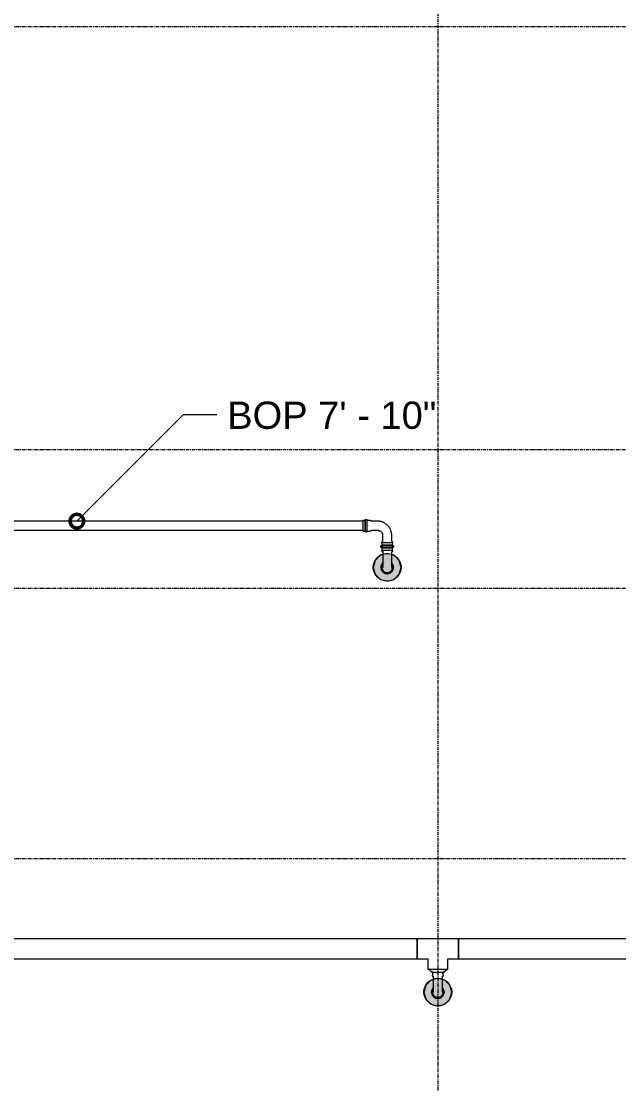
# Model space of a CAD drawing. Header units: inches. Extents: x -3679 to 241, y -496 to 1784.
# Drawn here: x -2192.1 to -2105.9, y 306.5 to 459.8 of the extents above; entities that cross this region are included whole.
import ezdxf

# ---------------------------------------------------------------- set-up
doc = ezdxf.new("R2010")
doc.units = ezdxf.units.IN
doc.header["$MEASUREMENT"] = 0
doc.linetypes.add('Grid Line', pattern=[0.875, 0.5, -0.125, 0.125, -0.125])
for name, color, linetype, lineweight in [('A-ANNO-NOTE', 250, 'Continuous', 9), ('G-ANNO-DIMS', 251, 'Continuous', 9), ('P-PIPE', 1, 'Continuous', 9), ('P-PIPE-CNTR', 1, 'Continuous', 9), ('S-GRID', 8, 'Continuous', 9)]:
    doc.layers.add(name, color=color, linetype=linetype, lineweight=lineweight)
doc.styles.add('Arial', font='arial.ttf', dxfattribs={"height": 3.934132})

# ---------------------------------------------------------------- blocks, each defined once
blk = doc.blocks.new('Victaulic-VicPress316-Elbow 90-45deg Style P568_P571 - Standard-V12-SECOND LEVEL')
at = {"layer": 'P-PIPE'}
for p, q in [((-2140.07, 384.52), (-2140.07, 384.19)), ((-2139.31, 384.52), (-2140.07, 384.52)), ((-2140.07, 384.19), (-2139.31, 384.19)), ((-2140.07, 383.86), (-2140.07, 383.44)), ((-2139.96, 383.29), (-2139.96, 382.4)), ((-2139.77, 383.23), (-2139.77, 383.23)), ((-2138.54, 384.52), (-2139.31, 384.52)), ((-2139.31, 384.19), (-2138.54, 384.19)), ((-2138.65, 382.4), (-2138.65, 383.29)), ((-2138.54, 384.19), (-2138.54, 384.52)), ((-2138.54, 383.44), (-2138.54, 383.87))]:
    blk.add_line(p, q, dxfattribs=at)
at = {"layer": 'P-PIPE', "flags": 128}
for points in [[(-2140.07, 383.9), (-2140.08, 383.9), (-2140.09, 383.9), (-2140.09, 383.9), (-2140.1, 383.9), (-2140.1, 383.9), (-2140.11, 383.9), (-2140.11, 383.9), (-2140.12, 383.9), (-2140.12, 383.9), (-2140.13, 383.91), (-2140.14, 383.91), (-2140.14, 383.91), (-2140.15, 383.91), (-2140.15, 383.92), (-2140.16, 383.92), (-2140.16, 383.92), (-2140.17, 383.93), (-2140.17, 383.93), (-2140.17, 383.94), (-2140.18, 383.94), (-2140.18, 383.94), (-2140.19, 383.95), (-2140.19, 383.95), (-2140.19, 383.96), (-2140.2, 383.96), (-2140.2, 383.97), (-2140.2, 383.97), (-2140.2, 383.98), (-2140.21, 383.98), (-2140.21, 383.99), (-2140.21, 383.99), (-2140.21, 384), (-2140.21, 384), (-2140.22, 384.01), (-2140.22, 384.02), (-2140.22, 384.02), (-2140.22, 384.03), (-2140.22, 384.03), (-2140.22, 384.04), (-2140.22, 384.05), (-2140.22, 384.05), (-2140.22, 384.06), (-2140.22, 384.06), (-2140.22, 384.07), (-2140.22, 384.07), (-2140.21, 384.08), (-2140.21, 384.09), (-2140.21, 384.09), (-2140.21, 384.1), (-2140.21, 384.1), (-2140.2, 384.11), (-2140.2, 384.11), (-2140.2, 384.12), (-2140.19, 384.12), (-2140.19, 384.13), (-2140.19, 384.13), (-2140.18, 384.14), (-2140.18, 384.14), (-2140.18, 384.14), (-2140.17, 384.15), (-2140.17, 384.15), (-2140.16, 384.16), (-2140.16, 384.16), (-2140.15, 384.16), (-2140.15, 384.17), (-2140.14, 384.17), (-2140.14, 384.17), (-2140.13, 384.17), (-2140.13, 384.18), (-2140.12, 384.18), (-2140.12, 384.18), (-2140.11, 384.18), (-2140.11, 384.18), (-2140.1, 384.18), (-2140.09, 384.19), (-2140.09, 384.19), (-2140.08, 384.19), (-2140.08, 384.19), (-2140.07, 384.19)], [(-2139.31, 384.19), (-2139.34, 384.19), (-2139.37, 384.19), (-2139.4, 384.19), (-2139.43, 384.19), (-2139.46, 384.19), (-2139.49, 384.19), (-2139.52, 384.19), (-2139.55, 384.19), (-2139.58, 384.19), (-2139.61, 384.19), (-2139.63, 384.19), (-2139.66, 384.19), (-2139.69, 384.19), (-2139.71, 384.19), (-2139.74, 384.19), (-2139.76, 384.19), (-2139.79, 384.19), (-2139.81, 384.19), (-2139.84, 384.19), (-2139.86, 384.19), (-2139.88, 384.19), (-2139.9, 384.19), (-2139.92, 384.19), (-2139.93, 384.19), (-2139.95, 384.19), (-2139.97, 384.19), (-2139.98, 384.19), (-2140, 384.19), (-2140.01, 384.19), (-2140.02, 384.19), (-2140.03, 384.19), (-2140.04, 384.19), (-2140.05, 384.19), (-2140.06, 384.19), (-2140.06, 384.19), (-2140.07, 384.19), (-2140.07, 384.19), (-2140.07, 384.19), (-2140.07, 384.19), (-2140.07, 384.19)], [(-2140.07, 384.19), (-2140.07, 384.19), (-2140.07, 384.19), (-2140.07, 384.19), (-2140.06, 384.19), (-2140.06, 384.19), (-2140.05, 384.19), (-2140.04, 384.19), (-2140.03, 384.19)], [(-2140.06, 383.9), (-2140.07, 383.9), (-2140.07, 383.9), (-2140.07, 383.9), (-2140.07, 383.9), (-2140.07, 383.9)], [(-2140.07, 383.9), (-2140.07, 383.9), (-2140.07, 383.9), (-2140.07, 383.9), (-2140.06, 383.9), (-2140.06, 383.9), (-2140.05, 383.9), (-2140.04, 383.9), (-2140.03, 383.9), (-2140.02, 383.9), (-2140.01, 383.9), (-2140, 383.9), (-2139.99, 383.9), (-2139.97, 383.9), (-2139.96, 383.9), (-2139.94, 383.9), (-2139.92, 383.9), (-2139.9, 383.9), (-2139.88, 383.9), (-2139.86, 383.9), (-2139.84, 383.9), (-2139.82, 383.9), (-2139.8, 383.9), (-2139.77, 383.9), (-2139.75, 383.9), (-2139.72, 383.9), (-2139.7, 383.9), (-2139.67, 383.9), (-2139.64, 383.9), (-2139.61, 383.9), (-2139.58, 383.9), (-2139.56, 383.9), (-2139.53, 383.9)], [(-2139.96, 383.23), (-2139.97, 383.23), (-2139.98, 383.24), (-2139.99, 383.25), (-2140, 383.25), (-2140, 383.26), (-2140.01, 383.27), (-2140.02, 383.28), (-2140.02, 383.29), (-2140.03, 383.3), (-2140.04, 383.31), (-2140.04, 383.32), (-2140.05, 383.33), (-2140.05, 383.34), (-2140.06, 383.35), (-2140.06, 383.36), (-2140.06, 383.37), (-2140.07, 383.38), (-2140.07, 383.39), (-2140.07, 383.4), (-2140.07, 383.41), (-2140.07, 383.42), (-2140.07, 383.43), (-2140.07, 383.44), (-2140.07, 383.44)], [(-2139.44, 383.9), (-2139.41, 383.9), (-2139.38, 383.9), (-2139.35, 383.9), (-2139.32, 383.9), (-2139.31, 383.9)], [(-2138.54, 384.19), (-2138.54, 384.19), (-2138.54, 384.19), (-2138.55, 384.19), (-2138.55, 384.19), (-2138.56, 384.19), (-2138.56, 384.19), (-2138.57, 384.19), (-2138.58, 384.19), (-2138.59, 384.19), (-2138.6, 384.19), (-2138.61, 384.19), (-2138.63, 384.19), (-2138.64, 384.19), (-2138.66, 384.19), (-2138.67, 384.19), (-2138.69, 384.19), (-2138.71, 384.19), (-2138.73, 384.19), (-2138.75, 384.19), (-2138.77, 384.19), (-2138.8, 384.19), (-2138.82, 384.19), (-2138.84, 384.19), (-2138.87, 384.19), (-2138.89, 384.19), (-2138.92, 384.19), (-2138.95, 384.19), (-2138.97, 384.19), (-2139, 384.19), (-2139.03, 384.19), (-2139.06, 384.19), (-2139.09, 384.19), (-2139.12, 384.19), (-2139.15, 384.19), (-2139.18, 384.19), (-2139.21, 384.19), (-2139.24, 384.19), (-2139.27, 384.19), (-2139.3, 384.19), (-2139.31, 384.19)], [(-2139.31, 383.9), (-2139.28, 383.9), (-2139.25, 383.9), (-2139.22, 383.9)], [(-2139.1, 383.9), (-2139.07, 383.9), (-2139.04, 383.9), (-2139.01, 383.9), (-2138.98, 383.9), (-2138.95, 383.9), (-2138.93, 383.9), (-2138.9, 383.9), (-2138.87, 383.9), (-2138.85, 383.9), (-2138.83, 383.9)], [(-2138.83, 383.9), (-2138.8, 383.9), (-2138.78, 383.9), (-2138.76, 383.9), (-2138.74, 383.9), (-2138.72, 383.9), (-2138.7, 383.9), (-2138.68, 383.9), (-2138.66, 383.9), (-2138.65, 383.9), (-2138.63, 383.9), (-2138.62, 383.9), (-2138.6, 383.9), (-2138.59, 383.9), (-2138.58, 383.9), (-2138.57, 383.9), (-2138.56, 383.9), (-2138.56, 383.9), (-2138.55, 383.9), (-2138.55, 383.9), (-2138.54, 383.9), (-2138.54, 383.9), (-2138.54, 383.9), (-2138.54, 383.9)], [(-2138.54, 383.44), (-2138.54, 383.43), (-2138.54, 383.42), (-2138.54, 383.41), (-2138.54, 383.4), (-2138.55, 383.39), (-2138.55, 383.38), (-2138.55, 383.37), (-2138.55, 383.36), (-2138.56, 383.35), (-2138.56, 383.34), (-2138.57, 383.33), (-2138.57, 383.32), (-2138.58, 383.31), (-2138.58, 383.3), (-2138.59, 383.29), (-2138.59, 383.28), (-2138.6, 383.27), (-2138.61, 383.26), (-2138.62, 383.26), (-2138.62, 383.25), (-2138.63, 383.24), (-2138.64, 383.23), (-2138.65, 383.23), (-2138.65, 383.23)], [(-2138.58, 384.19), (-2138.57, 384.19), (-2138.56, 384.19), (-2138.56, 384.19), (-2138.55, 384.19), (-2138.55, 384.19), (-2138.54, 384.19), (-2138.54, 384.19), (-2138.54, 384.19), (-2138.54, 384.19)], [(-2138.54, 383.9), (-2138.54, 383.9), (-2138.54, 383.9), (-2138.55, 383.9), (-2138.55, 383.9), (-2138.56, 383.9)], [(-2138.54, 384.19), (-2138.53, 384.19), (-2138.53, 384.19), (-2138.52, 384.19), (-2138.52, 384.18), (-2138.51, 384.18), (-2138.51, 384.18), (-2138.5, 384.18), (-2138.49, 384.18), (-2138.49, 384.18), (-2138.48, 384.17), (-2138.48, 384.17), (-2138.47, 384.17), (-2138.47, 384.17), (-2138.46, 384.16), (-2138.46, 384.16), (-2138.45, 384.16), (-2138.45, 384.15), (-2138.44, 384.15), (-2138.44, 384.15), (-2138.44, 384.14), (-2138.43, 384.14), (-2138.43, 384.13), (-2138.42, 384.13), (-2138.42, 384.12), (-2138.42, 384.12), (-2138.42, 384.11), (-2138.41, 384.11), (-2138.41, 384.1), (-2138.41, 384.1), (-2138.4, 384.09), (-2138.4, 384.09), (-2138.4, 384.08), (-2138.4, 384.08), (-2138.4, 384.07), (-2138.4, 384.07), (-2138.4, 384.06), (-2138.4, 384.05), (-2138.4, 384.05), (-2138.4, 384.04), (-2138.4, 384.04), (-2138.4, 384.03), (-2138.4, 384.03), (-2138.4, 384.02), (-2138.4, 384.01), (-2138.4, 384.01), (-2138.4, 384), (-2138.4, 384), (-2138.4, 383.99), (-2138.41, 383.99), (-2138.41, 383.98), (-2138.41, 383.98), (-2138.41, 383.97), (-2138.42, 383.97), (-2138.42, 383.96), (-2138.42, 383.96), (-2138.43, 383.95), (-2138.43, 383.95), (-2138.43, 383.94), (-2138.44, 383.94), (-2138.44, 383.93), (-2138.45, 383.93), (-2138.45, 383.93), (-2138.46, 383.92), (-2138.46, 383.92), (-2138.47, 383.92), (-2138.47, 383.91), (-2138.48, 383.91), (-2138.48, 383.91), (-2138.49, 383.91), (-2138.49, 383.9), (-2138.5, 383.9), (-2138.5, 383.9), (-2138.51, 383.9), (-2138.51, 383.9), (-2138.52, 383.9), (-2138.53, 383.9), (-2138.53, 383.9), (-2138.54, 383.9), (-2138.54, 383.9)], [(-2139.96, 381.64), (-2139.99, 381.61), (-2140.01, 381.59), (-2140.03, 381.56), (-2140.05, 381.53), (-2140.07, 381.5), (-2140.09, 381.47), (-2140.11, 381.43), (-2140.13, 381.4), (-2140.14, 381.37), (-2140.16, 381.34), (-2140.17, 381.3), (-2140.18, 381.27), (-2140.19, 381.23), (-2140.2, 381.2), (-2140.21, 381.16), (-2140.21, 381.12), (-2140.22, 381.09), (-2140.22, 381.05), (-2140.22, 381.01), (-2140.22, 380.98), (-2140.22, 380.94), (-2140.21, 380.91), (-2140.21, 380.87), (-2140.2, 380.83), (-2140.2, 380.8), (-2140.19, 380.76), (-2140.18, 380.73), (-2140.16, 380.69), (-2140.15, 380.66), (-2140.14, 380.63), (-2140.12, 380.59), (-2140.1, 380.56), (-2140.08, 380.53), (-2140.07, 380.5), (-2140.04, 380.47), (-2140.02, 380.44), (-2140, 380.41), (-2139.97, 380.38), (-2139.95, 380.36), (-2139.92, 380.33), (-2139.9, 380.31), (-2139.87, 380.29), (-2139.84, 380.26), (-2139.81, 380.24), (-2139.78, 380.22), (-2139.75, 380.21), (-2139.71, 380.19), (-2139.68, 380.17), (-2139.65, 380.16), (-2139.61, 380.15), (-2139.58, 380.13), (-2139.54, 380.12), (-2139.51, 380.12), (-2139.47, 380.11), (-2139.44, 380.1), (-2139.4, 380.1), (-2139.36, 380.09), (-2139.33, 380.09), (-2139.31, 380.09)], [(-2139.96, 382.4), (-2139.96, 382.34), (-2139.96, 382.29), (-2139.96, 382.23), (-2139.96, 382.18), (-2139.96, 382.12), (-2139.96, 382.07), (-2139.96, 382.01), (-2139.96, 381.96), (-2139.96, 381.91), (-2139.96, 381.86), (-2139.96, 381.8), (-2139.96, 381.75), (-2139.96, 381.71), (-2139.96, 381.66), (-2139.96, 381.61), (-2139.96, 381.57), (-2139.96, 381.52), (-2139.96, 381.48), (-2139.96, 381.44), (-2139.96, 381.4), (-2139.96, 381.36), (-2139.96, 381.32), (-2139.96, 381.29), (-2139.96, 381.26), (-2139.96, 381.23), (-2139.96, 381.2), (-2139.96, 381.17), (-2139.96, 381.14), (-2139.96, 381.12), (-2139.96, 381.1), (-2139.96, 381.08), (-2139.96, 381.06), (-2139.96, 381.05), (-2139.96, 381.04), (-2139.96, 381.03), (-2139.96, 381.02), (-2139.96, 381.01), (-2139.96, 381.01), (-2139.96, 381), (-2139.96, 381)], [(-2139.31, 380.09), (-2139.27, 380.09), (-2139.23, 380.1), (-2139.2, 380.1), (-2139.16, 380.1), (-2139.13, 380.11), (-2139.09, 380.12), (-2139.06, 380.13), (-2139.02, 380.14), (-2138.99, 380.15), (-2138.95, 380.16), (-2138.92, 380.18), (-2138.89, 380.2), (-2138.85, 380.21), (-2138.82, 380.23), (-2138.79, 380.25), (-2138.76, 380.27), (-2138.73, 380.3), (-2138.71, 380.32), (-2138.68, 380.34), (-2138.65, 380.37), (-2138.63, 380.4), (-2138.6, 380.42), (-2138.58, 380.45), (-2138.56, 380.48), (-2138.54, 380.51), (-2138.52, 380.54), (-2138.5, 380.58), (-2138.49, 380.61), (-2138.47, 380.64), (-2138.46, 380.67), (-2138.44, 380.71), (-2138.43, 380.74), (-2138.42, 380.78), (-2138.42, 380.81), (-2138.41, 380.85), (-2138.4, 380.89), (-2138.4, 380.92), (-2138.4, 380.96), (-2138.4, 381), (-2138.4, 381.03), (-2138.4, 381.07), (-2138.4, 381.1), (-2138.41, 381.14), (-2138.41, 381.18), (-2138.42, 381.21), (-2138.43, 381.25), (-2138.44, 381.28), (-2138.45, 381.32), (-2138.46, 381.35), (-2138.48, 381.38), (-2138.49, 381.42), (-2138.51, 381.45), (-2138.53, 381.48), (-2138.55, 381.51), (-2138.57, 381.54), (-2138.59, 381.57), (-2138.61, 381.6), (-2138.64, 381.63)], [(-2138.65, 381), (-2138.65, 381.01), (-2138.65, 381.01), (-2138.65, 381.01), (-2138.65, 381.02), (-2138.65, 381.03), (-2138.65, 381.04), (-2138.65, 381.06), (-2138.65, 381.08), (-2138.65, 381.09), (-2138.65, 381.11), (-2138.65, 381.14), (-2138.65, 381.16), (-2138.65, 381.19), (-2138.65, 381.22), (-2138.65, 381.25), (-2138.65, 381.28), (-2138.65, 381.31), (-2138.65, 381.35), (-2138.65, 381.39), (-2138.65, 381.43), (-2138.65, 381.47), (-2138.65, 381.51), (-2138.65, 381.55), (-2138.65, 381.6), (-2138.65, 381.65), (-2138.65, 381.69), (-2138.65, 381.74), (-2138.65, 381.79), (-2138.65, 381.84), (-2138.65, 381.89), (-2138.65, 381.95), (-2138.65, 382), (-2138.65, 382.05), (-2138.65, 382.11), (-2138.65, 382.16), (-2138.65, 382.22), (-2138.65, 382.27), (-2138.65, 382.33), (-2138.65, 382.38), (-2138.65, 382.4)], [(-2139.97, 381.39), (-2139.98, 381.37), (-2140, 381.34), (-2140.01, 381.31), (-2140.02, 381.28), (-2140.03, 381.25), (-2140.04, 381.22), (-2140.05, 381.2), (-2140.06, 381.17), (-2140.06, 381.14), (-2140.07, 381.1), (-2140.07, 381.07), (-2140.07, 381.04), (-2140.07, 381.01), (-2140.07, 380.98), (-2140.07, 380.95), (-2140.07, 380.92), (-2140.07, 380.89), (-2140.06, 380.86), (-2140.05, 380.83), (-2140.05, 380.8), (-2140.04, 380.77), (-2140.03, 380.74), (-2140.02, 380.71), (-2140, 380.69), (-2139.99, 380.66), (-2139.98, 380.63), (-2139.96, 380.6), (-2139.94, 380.58), (-2139.93, 380.55), (-2139.91, 380.53), (-2139.89, 380.51), (-2139.87, 380.48), (-2139.85, 380.46), (-2139.82, 380.44), (-2139.8, 380.42), (-2139.78, 380.4), (-2139.75, 380.38), (-2139.73, 380.36), (-2139.7, 380.35), (-2139.68, 380.33), (-2139.65, 380.32), (-2139.62, 380.31), (-2139.59, 380.29), (-2139.56, 380.28), (-2139.53, 380.27), (-2139.51, 380.26), (-2139.48, 380.26), (-2139.45, 380.25), (-2139.42, 380.25), (-2139.38, 380.24), (-2139.35, 380.24), (-2139.32, 380.24), (-2139.31, 380.24)], [(-2139.31, 380.24), (-2139.28, 380.24), (-2139.25, 380.24), (-2139.22, 380.24), (-2139.18, 380.25), (-2139.15, 380.25), (-2139.12, 380.26), (-2139.1, 380.27), (-2139.07, 380.28), (-2139.04, 380.29), (-2139.01, 380.3), (-2138.98, 380.31), (-2138.95, 380.33), (-2138.93, 380.34), (-2138.9, 380.36), (-2138.87, 380.37), (-2138.85, 380.39), (-2138.83, 380.41), (-2138.8, 380.43), (-2138.78, 380.45), (-2138.76, 380.47), (-2138.74, 380.49), (-2138.72, 380.52), (-2138.7, 380.54), (-2138.68, 380.57), (-2138.66, 380.59), (-2138.65, 380.62), (-2138.63, 380.64), (-2138.62, 380.67), (-2138.6, 380.7), (-2138.59, 380.73), (-2138.58, 380.76), (-2138.57, 380.79), (-2138.56, 380.81), (-2138.56, 380.84), (-2138.55, 380.87), (-2138.55, 380.9), (-2138.54, 380.94), (-2138.54, 380.97), (-2138.54, 381), (-2138.54, 381.03), (-2138.54, 381.06), (-2138.55, 381.09), (-2138.55, 381.12), (-2138.55, 381.15), (-2138.56, 381.18), (-2138.57, 381.21), (-2138.58, 381.24), (-2138.59, 381.27), (-2138.6, 381.3), (-2138.61, 381.32), (-2138.62, 381.35), (-2138.64, 381.38), (-2138.65, 381.4)]]:
    blk.add_lwpolyline(points, dxfattribs=at)
blk = doc.blocks.new('Victaulic-VicPress316-Elbow 90-45deg Style P568_P571 - Standard-V13-SECOND LEVEL')
at = {"layer": 'P-PIPE'}
for p, q in [((-0.77, 3.52), (-0.77, 3.18)), ((0.77, 3.52), (-0.77, 3.52)), ((-0.77, 3.18), (0.77, 3.18)), ((0.77, 3.18), (0.77, 3.52)), ((-0.77, 2.89), (-0.77, 2.44)), ((-0.77, 2.89), (0.77, 2.89)), ((-0.66, 2.28), (-0.66, 1.39)), ((0.66, 1.39), (0.66, 2.28)), ((0.77, 2.44), (0.77, 2.89)), ((-3.18, 0.77), (-3.52, 0.77)), ((-3.52, 0.77), (-3.52, -0.77)), ((-3.18, -0.77), (-3.18, 0.77)), ((-2.44, 0.77), (-2.87, 0.77)), ((-1.39, 0.66), (-2.28, 0.66)), ((-3.52, -0.77), (-3.18, -0.77)), ((-2.87, -0.77), (-2.44, -0.77)), ((-2.28, -0.66), (-1.39, -0.66))]:
    blk.add_line(p, q, dxfattribs=at)
at = {"layer": 'P-PIPE', "flags": 128}
for points in [[(-0.77, 2.89), (-0.77, 2.89), (-0.78, 2.89), (-0.78, 2.89), (-0.79, 2.89), (-0.8, 2.89), (-0.8, 2.89), (-0.81, 2.9), (-0.81, 2.9), (-0.82, 2.9), (-0.82, 2.9), (-0.83, 2.9), (-0.83, 2.91), (-0.84, 2.91), (-0.84, 2.91), (-0.85, 2.92), (-0.85, 2.92), (-0.86, 2.92), (-0.86, 2.93), (-0.87, 2.93), (-0.87, 2.93), (-0.87, 2.94), (-0.88, 2.94), (-0.88, 2.95), (-0.89, 2.95), (-0.89, 2.96), (-0.89, 2.96), (-0.89, 2.97), (-0.9, 2.97), (-0.9, 2.98), (-0.9, 2.98), (-0.9, 2.99), (-0.91, 2.99), (-0.91, 3), (-0.91, 3.01), (-0.91, 3.01), (-0.91, 3.02), (-0.91, 3.02), (-0.91, 3.03), (-0.91, 3.03), (-0.91, 3.04), (-0.91, 3.05), (-0.91, 3.05), (-0.91, 3.06), (-0.91, 3.06), (-0.91, 3.07), (-0.91, 3.07), (-0.91, 3.08), (-0.9, 3.09), (-0.9, 3.09), (-0.9, 3.1), (-0.9, 3.1), (-0.89, 3.11), (-0.89, 3.11), (-0.89, 3.12), (-0.88, 3.12), (-0.88, 3.13), (-0.88, 3.13), (-0.87, 3.14), (-0.87, 3.14), (-0.86, 3.14), (-0.86, 3.15), (-0.86, 3.15), (-0.85, 3.15), (-0.85, 3.16), (-0.84, 3.16), (-0.84, 3.16), (-0.83, 3.17), (-0.83, 3.17), (-0.82, 3.17), (-0.82, 3.17), (-0.81, 3.17), (-0.8, 3.18), (-0.8, 3.18), (-0.79, 3.18), (-0.79, 3.18), (-0.78, 3.18), (-0.78, 3.18), (-0.77, 3.18), (-0.77, 3.18)], [(0.77, 3.18), (0.77, 3.18), (0.76, 3.18), (0.76, 3.18), (0.76, 3.18), (0.75, 3.18), (0.74, 3.18), (0.74, 3.18), (0.73, 3.18), (0.72, 3.18), (0.71, 3.18), (0.69, 3.18), (0.68, 3.18), (0.67, 3.18), (0.65, 3.18), (0.63, 3.18), (0.61, 3.18), (0.6, 3.18), (0.58, 3.18), (0.56, 3.18), (0.53, 3.18), (0.51, 3.18), (0.49, 3.18), (0.46, 3.18), (0.44, 3.18), (0.41, 3.18), (0.39, 3.18), (0.36, 3.18), (0.33, 3.18), (0.31, 3.18), (0.28, 3.18), (0.25, 3.18), (0.22, 3.18), (0.19, 3.18), (0.16, 3.18), (0.13, 3.18), (0.1, 3.18), (0.07, 3.18), (0.04, 3.18), (0.01, 3.18), (-0.02, 3.18), (-0.05, 3.18), (-0.08, 3.18), (-0.11, 3.18), (-0.14, 3.18), (-0.17, 3.18), (-0.2, 3.18), (-0.23, 3.18), (-0.26, 3.18), (-0.29, 3.18), (-0.32, 3.18), (-0.35, 3.18), (-0.37, 3.18), (-0.4, 3.18), (-0.43, 3.18), (-0.45, 3.18), (-0.48, 3.18), (-0.5, 3.18), (-0.52, 3.18), (-0.54, 3.18), (-0.57, 3.18), (-0.59, 3.18), (-0.6, 3.18), (-0.62, 3.18), (-0.64, 3.18), (-0.66, 3.18), (-0.67, 3.18), (-0.69, 3.18), (-0.7, 3.18), (-0.71, 3.18), (-0.72, 3.18), (-0.73, 3.18), (-0.74, 3.18), (-0.75, 3.18), (-0.75, 3.18), (-0.76, 3.18), (-0.76, 3.18), (-0.77, 3.18), (-0.77, 3.18), (-0.77, 3.18)], [(-0.77, 3.18), (-0.77, 3.18), (-0.76, 3.18), (-0.76, 3.18), (-0.76, 3.18), (-0.75, 3.18), (-0.74, 3.18), (-0.74, 3.18), (-0.73, 3.18)], [(0.72, 3.18), (0.73, 3.18), (0.74, 3.18), (0.75, 3.18), (0.75, 3.18), (0.76, 3.18), (0.76, 3.18), (0.77, 3.18), (0.77, 3.18), (0.77, 3.18)], [(0.77, 3.18), (0.77, 3.18), (0.78, 3.18), (0.78, 3.18), (0.79, 3.18), (0.8, 3.18), (0.8, 3.18), (0.81, 3.18), (0.81, 3.17), (0.82, 3.17), (0.82, 3.17), (0.83, 3.17), (0.83, 3.17), (0.84, 3.16), (0.84, 3.16), (0.85, 3.16), (0.85, 3.15), (0.86, 3.15), (0.86, 3.15), (0.87, 3.14), (0.87, 3.14), (0.87, 3.13), (0.88, 3.13), (0.88, 3.12), (0.89, 3.12), (0.89, 3.11), (0.89, 3.11), (0.89, 3.1), (0.9, 3.1), (0.9, 3.09), (0.9, 3.09), (0.9, 3.08), (0.91, 3.08), (0.91, 3.07), (0.91, 3.07), (0.91, 3.06), (0.91, 3.05), (0.91, 3.05), (0.91, 3.04), (0.91, 3.04), (0.91, 3.03), (0.91, 3.03), (0.91, 3.02), (0.91, 3.01), (0.91, 3.01), (0.91, 3), (0.91, 3), (0.91, 2.99), (0.9, 2.99), (0.9, 2.98), (0.9, 2.98), (0.9, 2.97), (0.89, 2.97), (0.89, 2.96), (0.89, 2.96), (0.88, 2.95), (0.88, 2.95), (0.88, 2.94), (0.87, 2.94), (0.87, 2.93), (0.86, 2.93), (0.86, 2.92), (0.86, 2.92), (0.85, 2.92), (0.85, 2.91), (0.84, 2.91), (0.84, 2.91), (0.83, 2.91), (0.83, 2.9), (0.82, 2.9), (0.82, 2.9), (0.81, 2.9), (0.8, 2.9), (0.8, 2.89), (0.79, 2.89), (0.79, 2.89), (0.78, 2.89), (0.78, 2.89), (0.77, 2.89), (0.77, 2.89)], [(-0.77, 2.89), (-0.77, 2.89), (-0.76, 2.89), (-0.76, 2.89), (-0.76, 2.89), (-0.75, 2.89), (-0.74, 2.89), (-0.74, 2.89), (-0.73, 2.89), (-0.72, 2.89), (-0.71, 2.89), (-0.69, 2.89), (-0.68, 2.89), (-0.67, 2.89), (-0.65, 2.89), (-0.63, 2.89), (-0.61, 2.89), (-0.6, 2.89), (-0.58, 2.89), (-0.56, 2.89), (-0.53, 2.89), (-0.51, 2.89), (-0.49, 2.89), (-0.46, 2.89), (-0.44, 2.89), (-0.41, 2.89), (-0.39, 2.89), (-0.36, 2.89), (-0.33, 2.89), (-0.31, 2.89), (-0.28, 2.89), (-0.25, 2.89), (-0.22, 2.89), (-0.19, 2.89), (-0.16, 2.89), (-0.13, 2.89), (-0.1, 2.89), (-0.07, 2.89), (-0.04, 2.89), (-0.01, 2.89), (0.02, 2.89), (0.05, 2.89), (0.08, 2.89), (0.11, 2.89), (0.14, 2.89), (0.17, 2.89), (0.2, 2.89), (0.23, 2.89), (0.26, 2.89), (0.29, 2.89), (0.32, 2.89), (0.35, 2.89), (0.37, 2.89), (0.4, 2.89), (0.43, 2.89), (0.45, 2.89), (0.48, 2.89), (0.5, 2.89), (0.52, 2.89), (0.54, 2.89), (0.57, 2.89), (0.59, 2.89), (0.6, 2.89), (0.62, 2.89), (0.64, 2.89), (0.66, 2.89), (0.67, 2.89), (0.69, 2.89), (0.7, 2.89), (0.71, 2.89), (0.72, 2.89), (0.73, 2.89), (0.74, 2.89), (0.75, 2.89), (0.75, 2.89), (0.76, 2.89), (0.76, 2.89), (0.77, 2.89), (0.77, 2.89), (0.77, 2.89)], [(-0.72, 2.89), (-0.73, 2.89), (-0.74, 2.89), (-0.75, 2.89), (-0.75, 2.89), (-0.76, 2.89), (-0.76, 2.89), (-0.77, 2.89), (-0.77, 2.89), (-0.77, 2.89)], [(-0.66, 2.22), (-0.67, 2.23), (-0.67, 2.23), (-0.68, 2.24), (-0.69, 2.25), (-0.7, 2.26), (-0.7, 2.27), (-0.71, 2.27), (-0.72, 2.28), (-0.72, 2.29), (-0.73, 2.3), (-0.73, 2.31), (-0.74, 2.32), (-0.74, 2.33), (-0.75, 2.34), (-0.75, 2.35), (-0.76, 2.36), (-0.76, 2.37), (-0.76, 2.38), (-0.76, 2.39), (-0.76, 2.4), (-0.77, 2.42), (-0.77, 2.43), (-0.77, 2.44), (-0.77, 2.44)], [(0.77, 2.44), (0.77, 2.43), (0.77, 2.42), (0.76, 2.41), (0.76, 2.4), (0.76, 2.38), (0.76, 2.37), (0.76, 2.36), (0.75, 2.35), (0.75, 2.34), (0.74, 2.33), (0.74, 2.32), (0.74, 2.31), (0.73, 2.3), (0.72, 2.29), (0.72, 2.29), (0.71, 2.28), (0.71, 2.27), (0.7, 2.26), (0.69, 2.25), (0.68, 2.24), (0.68, 2.24), (0.67, 2.23), (0.66, 2.22), (0.66, 2.22)], [(0.77, 2.89), (0.77, 2.89), (0.76, 2.89), (0.76, 2.89), (0.76, 2.89), (0.75, 2.89), (0.74, 2.89), (0.74, 2.89), (0.73, 2.89)], [(-3.18, 0.77), (-3.18, 0.77), (-3.18, 0.78), (-3.18, 0.78), (-3.18, 0.79), (-3.18, 0.8), (-3.18, 0.8), (-3.18, 0.81), (-3.17, 0.81), (-3.17, 0.82), (-3.17, 0.82), (-3.17, 0.83), (-3.17, 0.83), (-3.16, 0.84), (-3.16, 0.84), (-3.16, 0.85), (-3.15, 0.85), (-3.15, 0.86), (-3.15, 0.86), (-3.14, 0.87), (-3.14, 0.87), (-3.13, 0.87), (-3.13, 0.88), (-3.12, 0.88), (-3.12, 0.89), (-3.11, 0.89), (-3.11, 0.89), (-3.1, 0.89), (-3.1, 0.9), (-3.09, 0.9), (-3.09, 0.9), (-3.08, 0.9), (-3.08, 0.91), (-3.07, 0.91), (-3.07, 0.91), (-3.06, 0.91), (-3.05, 0.91), (-3.05, 0.91), (-3.04, 0.91), (-3.04, 0.91), (-3.03, 0.91), (-3.03, 0.91), (-3.02, 0.91), (-3.01, 0.91), (-3.01, 0.91), (-3, 0.91), (-3, 0.91), (-2.99, 0.91), (-2.99, 0.9), (-2.98, 0.9), (-2.98, 0.9), (-2.97, 0.9), (-2.97, 0.89), (-2.96, 0.89), (-2.96, 0.89), (-2.95, 0.88), (-2.95, 0.88), (-2.94, 0.88), (-2.94, 0.87), (-2.93, 0.87), (-2.93, 0.86), (-2.92, 0.86), (-2.92, 0.86), (-2.92, 0.85), (-2.91, 0.85), (-2.91, 0.84), (-2.91, 0.84), (-2.91, 0.83), (-2.9, 0.83), (-2.9, 0.82), (-2.9, 0.82), (-2.9, 0.81), (-2.9, 0.8), (-2.89, 0.8), (-2.89, 0.79), (-2.89, 0.79), (-2.89, 0.78), (-2.89, 0.78), (-2.89, 0.77), (-2.89, 0.77)], [(-3.18, 0.77), (-3.18, 0.77), (-3.18, 0.76), (-3.18, 0.76), (-3.18, 0.76), (-3.18, 0.75), (-3.18, 0.74), (-3.18, 0.74), (-3.18, 0.73), (-3.18, 0.72), (-3.18, 0.71), (-3.18, 0.69), (-3.18, 0.68), (-3.18, 0.67), (-3.18, 0.65), (-3.18, 0.63), (-3.18, 0.61), (-3.18, 0.6), (-3.18, 0.58), (-3.18, 0.56), (-3.18, 0.53), (-3.18, 0.51), (-3.18, 0.49), (-3.18, 0.46), (-3.18, 0.44), (-3.18, 0.41), (-3.18, 0.39), (-3.18, 0.36), (-3.18, 0.33), (-3.18, 0.31), (-3.18, 0.28), (-3.18, 0.25), (-3.18, 0.22), (-3.18, 0.19), (-3.18, 0.16), (-3.18, 0.13), (-3.18, 0.1), (-3.18, 0.07), (-3.18, 0.04), (-3.18, 0.01), (-3.18, -0.02), (-3.18, -0.05), (-3.18, -0.08), (-3.18, -0.11), (-3.18, -0.14), (-3.18, -0.17), (-3.18, -0.2), (-3.18, -0.23), (-3.18, -0.26), (-3.18, -0.29), (-3.18, -0.32), (-3.18, -0.35), (-3.18, -0.37), (-3.18, -0.4), (-3.18, -0.43), (-3.18, -0.45), (-3.18, -0.48), (-3.18, -0.5), (-3.18, -0.52), (-3.18, -0.54), (-3.18, -0.57), (-3.18, -0.59), (-3.18, -0.6), (-3.18, -0.62), (-3.18, -0.64), (-3.18, -0.66), (-3.18, -0.67), (-3.18, -0.69), (-3.18, -0.7), (-3.18, -0.71), (-3.18, -0.72), (-3.18, -0.73), (-3.18, -0.74), (-3.18, -0.75), (-3.18, -0.75), (-3.18, -0.76), (-3.18, -0.76), (-3.18, -0.77), (-3.18, -0.77), (-3.18, -0.77)], [(-3.18, 0.72), (-3.18, 0.73), (-3.18, 0.74), (-3.18, 0.75), (-3.18, 0.75), (-3.18, 0.76), (-3.18, 0.76), (-3.18, 0.77), (-3.18, 0.77), (-3.18, 0.77)], [(-2.89, 0.48), (-2.89, 0.5), (-2.89, 0.52), (-2.89, 0.54), (-2.89, 0.57), (-2.89, 0.59), (-2.89, 0.6), (-2.89, 0.62), (-2.89, 0.64), (-2.89, 0.66), (-2.89, 0.67), (-2.89, 0.69), (-2.89, 0.7), (-2.89, 0.71), (-2.89, 0.72), (-2.89, 0.73), (-2.89, 0.74), (-2.89, 0.75), (-2.89, 0.75), (-2.89, 0.76), (-2.89, 0.76), (-2.89, 0.77), (-2.89, 0.77), (-2.89, 0.77)], [(-2.89, 0.77), (-2.89, 0.77), (-2.89, 0.76), (-2.89, 0.76), (-2.89, 0.76), (-2.89, 0.75), (-2.89, 0.74)], [(-2.89, -0.53), (-2.89, -0.51), (-2.89, -0.49), (-2.89, -0.46), (-2.89, -0.44), (-2.89, -0.41), (-2.89, -0.39), (-2.89, -0.36), (-2.89, -0.33), (-2.89, -0.31), (-2.89, -0.28), (-2.89, -0.25), (-2.89, -0.22), (-2.89, -0.19), (-2.89, -0.16), (-2.89, -0.13), (-2.89, -0.1), (-2.89, -0.07), (-2.89, -0.04), (-2.89, -0.01), (-2.89, 0.02), (-2.89, 0.05), (-2.89, 0.08), (-2.89, 0.11), (-2.89, 0.14), (-2.89, 0.17), (-2.89, 0.2), (-2.89, 0.23), (-2.89, 0.26), (-2.89, 0.29), (-2.89, 0.32), (-2.89, 0.35), (-2.89, 0.37), (-2.89, 0.4), (-2.89, 0.43)], [(-2.44, 0.77), (-2.43, 0.77), (-2.42, 0.77), (-2.41, 0.76), (-2.4, 0.76), (-2.38, 0.76), (-2.37, 0.76), (-2.36, 0.76), (-2.35, 0.75), (-2.34, 0.75), (-2.33, 0.74), (-2.32, 0.74), (-2.31, 0.74), (-2.3, 0.73), (-2.29, 0.72), (-2.29, 0.72), (-2.28, 0.71), (-2.27, 0.71), (-2.26, 0.7), (-2.25, 0.69), (-2.24, 0.68), (-2.24, 0.68), (-2.23, 0.67), (-2.22, 0.66), (-2.22, 0.66)], [(-0.66, 1.39), (-0.66, 1.36), (-0.66, 1.33), (-0.66, 1.3), (-0.67, 1.28), (-0.67, 1.25), (-0.68, 1.22), (-0.69, 1.19), (-0.69, 1.16), (-0.7, 1.13), (-0.72, 1.11), (-0.73, 1.08), (-0.74, 1.05), (-0.75, 1.03), (-0.77, 1), (-0.79, 0.98), (-0.8, 0.95), (-0.82, 0.93), (-0.84, 0.91), (-0.86, 0.89), (-0.88, 0.87), (-0.9, 0.85), (-0.92, 0.83), (-0.95, 0.81), (-0.97, 0.79), (-1, 0.77), (-1.02, 0.76), (-1.05, 0.74), (-1.07, 0.73), (-1.1, 0.72), (-1.13, 0.71), (-1.15, 0.7), (-1.18, 0.69), (-1.21, 0.68), (-1.24, 0.67), (-1.27, 0.67), (-1.3, 0.66), (-1.33, 0.66), (-1.36, 0.66), (-1.39, 0.66), (-1.39, 0.66)], [(-1.39, -0.66), (-1.31, -0.66), (-1.23, -0.65), (-1.15, -0.64), (-1.07, -0.63), (-0.99, -0.62), (-0.91, -0.6), (-0.83, -0.58), (-0.75, -0.55), (-0.67, -0.53), (-0.59, -0.5), (-0.52, -0.46), (-0.45, -0.43), (-0.37, -0.39), (-0.3, -0.34), (-0.24, -0.3), (-0.17, -0.25), (-0.1, -0.2), (-0.04, -0.15), (0.02, -0.09), (0.08, -0.04), (0.13, 0.02), (0.19, 0.09), (0.24, 0.15), (0.29, 0.22), (0.33, 0.29), (0.38, 0.35), (0.42, 0.43), (0.45, 0.5), (0.49, 0.57), (0.52, 0.65), (0.55, 0.73), (0.57, 0.81), (0.59, 0.88), (0.61, 0.96), (0.63, 1.04), (0.64, 1.13), (0.65, 1.21), (0.65, 1.29), (0.66, 1.37), (0.66, 1.39)], [(-3.18, -0.77), (-3.18, -0.77), (-3.18, -0.76), (-3.18, -0.76), (-3.18, -0.76), (-3.18, -0.75), (-3.18, -0.74), (-3.18, -0.74), (-3.18, -0.73)], [(-2.89, -0.77), (-2.89, -0.77), (-2.89, -0.78), (-2.89, -0.78), (-2.89, -0.79), (-2.89, -0.8), (-2.89, -0.8), (-2.9, -0.81), (-2.9, -0.81), (-2.9, -0.82), (-2.9, -0.82), (-2.9, -0.83), (-2.91, -0.83), (-2.91, -0.84), (-2.91, -0.84), (-2.92, -0.85), (-2.92, -0.85), (-2.92, -0.86), (-2.93, -0.86), (-2.93, -0.87), (-2.93, -0.87), (-2.94, -0.87), (-2.94, -0.88), (-2.95, -0.88), (-2.95, -0.89), (-2.96, -0.89), (-2.96, -0.89), (-2.97, -0.89), (-2.97, -0.9), (-2.98, -0.9), (-2.98, -0.9), (-2.99, -0.9), (-2.99, -0.91), (-3, -0.91), (-3.01, -0.91), (-3.01, -0.91), (-3.02, -0.91), (-3.02, -0.91), (-3.03, -0.91), (-3.03, -0.91), (-3.04, -0.91), (-3.05, -0.91), (-3.05, -0.91), (-3.06, -0.91), (-3.06, -0.91), (-3.07, -0.91), (-3.07, -0.91), (-3.08, -0.91), (-3.09, -0.9), (-3.09, -0.9), (-3.1, -0.9), (-3.1, -0.9), (-3.11, -0.89), (-3.11, -0.89), (-3.12, -0.89), (-3.12, -0.88), (-3.13, -0.88), (-3.13, -0.88), (-3.14, -0.87), (-3.14, -0.87), (-3.14, -0.86), (-3.15, -0.86), (-3.15, -0.86), (-3.15, -0.85), (-3.16, -0.85), (-3.16, -0.84), (-3.16, -0.84), (-3.17, -0.83), (-3.17, -0.83), (-3.17, -0.82), (-3.17, -0.82), (-3.17, -0.81), (-3.18, -0.8), (-3.18, -0.8), (-3.18, -0.79), (-3.18, -0.79), (-3.18, -0.78), (-3.18, -0.78), (-3.18, -0.77), (-3.18, -0.77)], [(-2.89, -0.77), (-2.89, -0.77), (-2.89, -0.76), (-2.89, -0.76), (-2.89, -0.76), (-2.89, -0.75), (-2.89, -0.74), (-2.89, -0.74), (-2.89, -0.73), (-2.89, -0.72), (-2.89, -0.71), (-2.89, -0.69), (-2.89, -0.68), (-2.89, -0.67), (-2.89, -0.65), (-2.89, -0.63), (-2.89, -0.61), (-2.89, -0.6), (-2.89, -0.58), (-2.89, -0.56), (-2.89, -0.54)], [(-2.89, -0.75), (-2.89, -0.76), (-2.89, -0.76), (-2.89, -0.77), (-2.89, -0.77), (-2.89, -0.77)], [(-2.22, -0.66), (-2.23, -0.67), (-2.23, -0.67), (-2.24, -0.68), (-2.25, -0.69), (-2.26, -0.7), (-2.27, -0.7), (-2.27, -0.71), (-2.28, -0.72), (-2.29, -0.72), (-2.3, -0.73), (-2.31, -0.73), (-2.32, -0.74), (-2.33, -0.74), (-2.34, -0.75), (-2.35, -0.75), (-2.36, -0.76), (-2.37, -0.76), (-2.38, -0.76), (-2.39, -0.76), (-2.4, -0.76), (-2.42, -0.77), (-2.43, -0.77), (-2.44, -0.77), (-2.44, -0.77)]]:
    blk.add_lwpolyline(points, dxfattribs=at)
blk = doc.blocks.new('Victaulic-VicPress316-Elbow 90-45deg Style P568_P571 - Standard-V14-SECOND LEVEL')
at = {"layer": 'P-PIPE'}
for p, q in [((-2132.77, 322.6), (-2132.77, 322.18)), ((-2132.66, 322.03), (-2132.66, 321.14)), ((-2131.34, 321.14), (-2131.34, 322.03)), ((-2131.23, 322.92), (-2131.22, 322.92)), ((-2131.23, 322.18), (-2131.23, 322.6))]:
    blk.add_line(p, q, dxfattribs=at)
at = {"layer": 'P-PIPE', "flags": 128}
for points in [[(-2132.77, 322.63), (-2132.77, 322.63), (-2132.78, 322.63), (-2132.78, 322.63), (-2132.79, 322.64), (-2132.8, 322.64), (-2132.8, 322.64), (-2132.81, 322.64), (-2132.81, 322.64), (-2132.82, 322.64), (-2132.82, 322.64), (-2132.83, 322.65), (-2132.83, 322.65), (-2132.84, 322.65), (-2132.84, 322.66), (-2132.85, 322.66), (-2132.85, 322.66), (-2132.86, 322.67), (-2132.86, 322.67), (-2132.87, 322.67), (-2132.87, 322.68), (-2132.87, 322.68), (-2132.88, 322.69), (-2132.88, 322.69), (-2132.89, 322.7), (-2132.89, 322.7), (-2132.89, 322.71), (-2132.89, 322.71), (-2132.9, 322.72), (-2132.9, 322.72), (-2132.9, 322.73)], [(-2132.78, 322.92), (-2132.78, 322.92), (-2132.77, 322.92)], [(-2132.76, 322.92), (-2132.76, 322.92), (-2132.77, 322.92), (-2132.77, 322.92), (-2132.77, 322.92)], [(-2132.77, 322.92), (-2132.77, 322.92), (-2132.76, 322.92), (-2132.76, 322.92)], [(-2132.75, 322.63), (-2132.76, 322.63), (-2132.76, 322.63), (-2132.76, 322.63), (-2132.77, 322.63), (-2132.77, 322.63), (-2132.77, 322.63)], [(-2132.77, 322.63), (-2132.77, 322.63), (-2132.76, 322.63), (-2132.76, 322.63), (-2132.76, 322.63), (-2132.75, 322.63), (-2132.74, 322.63), (-2132.74, 322.63), (-2132.73, 322.63), (-2132.72, 322.63), (-2132.71, 322.63), (-2132.69, 322.63), (-2132.68, 322.63), (-2132.67, 322.63), (-2132.65, 322.63), (-2132.63, 322.63), (-2132.61, 322.63), (-2132.6, 322.63), (-2132.58, 322.63), (-2132.56, 322.63), (-2132.53, 322.63), (-2132.51, 322.63), (-2132.49, 322.63), (-2132.46, 322.63), (-2132.44, 322.63), (-2132.41, 322.63), (-2132.39, 322.63), (-2132.36, 322.63), (-2132.33, 322.63), (-2132.31, 322.63), (-2132.28, 322.63), (-2132.25, 322.63), (-2132.22, 322.63), (-2132.19, 322.63), (-2132.16, 322.63), (-2132.13, 322.63), (-2132.1, 322.63), (-2132.07, 322.63), (-2132.04, 322.63), (-2132.02, 322.63)], [(-2132.66, 321.96), (-2132.67, 321.97), (-2132.67, 321.98), (-2132.68, 321.98), (-2132.69, 321.99), (-2132.7, 322), (-2132.7, 322.01), (-2132.71, 322.02), (-2132.72, 322.03), (-2132.72, 322.04), (-2132.73, 322.04), (-2132.73, 322.05), (-2132.74, 322.06), (-2132.74, 322.07), (-2132.75, 322.08), (-2132.75, 322.09), (-2132.76, 322.1), (-2132.76, 322.12), (-2132.76, 322.13), (-2132.76, 322.14), (-2132.76, 322.15), (-2132.77, 322.16), (-2132.77, 322.17), (-2132.77, 322.18), (-2132.77, 322.18)], [(-2131.97, 322.63), (-2131.94, 322.63), (-2131.91, 322.63), (-2131.88, 322.63), (-2131.85, 322.63), (-2131.82, 322.63), (-2131.79, 322.63), (-2131.76, 322.63), (-2131.73, 322.63), (-2131.7, 322.63), (-2131.67, 322.63), (-2131.65, 322.63), (-2131.62, 322.63), (-2131.59, 322.63), (-2131.57, 322.63), (-2131.54, 322.63), (-2131.52, 322.63), (-2131.49, 322.63), (-2131.47, 322.63), (-2131.45, 322.63), (-2131.43, 322.63), (-2131.41, 322.63), (-2131.39, 322.63), (-2131.37, 322.63), (-2131.36, 322.63), (-2131.34, 322.63), (-2131.32, 322.63), (-2131.31, 322.63), (-2131.3, 322.63), (-2131.29, 322.63), (-2131.28, 322.63), (-2131.27, 322.63), (-2131.26, 322.63), (-2131.25, 322.63), (-2131.24, 322.63), (-2131.24, 322.63), (-2131.24, 322.63), (-2131.23, 322.63), (-2131.23, 322.63), (-2131.23, 322.63)], [(-2131.23, 322.18), (-2131.23, 322.17), (-2131.23, 322.16), (-2131.24, 322.15), (-2131.24, 322.14), (-2131.24, 322.13), (-2131.24, 322.12), (-2131.24, 322.11), (-2131.25, 322.1), (-2131.25, 322.09), (-2131.26, 322.08), (-2131.26, 322.07), (-2131.26, 322.06), (-2131.27, 322.05), (-2131.28, 322.04), (-2131.28, 322.03), (-2131.29, 322.02), (-2131.29, 322.01), (-2131.3, 322), (-2131.31, 321.99), (-2131.32, 321.99), (-2131.32, 321.98), (-2131.33, 321.97), (-2131.34, 321.97), (-2131.34, 321.96)], [(-2131.23, 322.63), (-2131.23, 322.63), (-2131.24, 322.63), (-2131.24, 322.63), (-2131.24, 322.63), (-2131.25, 322.63)], [(-2131.24, 322.92), (-2131.24, 322.92), (-2131.23, 322.92), (-2131.23, 322.92), (-2131.23, 322.92)], [(-2131.23, 322.92), (-2131.23, 322.92), (-2131.24, 322.92), (-2131.24, 322.92), (-2131.24, 322.92)], [(-2131.1, 322.72), (-2131.1, 322.72), (-2131.1, 322.71), (-2131.11, 322.71), (-2131.11, 322.7), (-2131.11, 322.7), (-2131.12, 322.69), (-2131.12, 322.69), (-2131.12, 322.68), (-2131.13, 322.68), (-2131.13, 322.68), (-2131.14, 322.67), (-2131.14, 322.67), (-2131.14, 322.66), (-2131.15, 322.66), (-2131.15, 322.66), (-2131.16, 322.65), (-2131.16, 322.65), (-2131.17, 322.65), (-2131.17, 322.65), (-2131.18, 322.64), (-2131.18, 322.64), (-2131.19, 322.64), (-2131.2, 322.64), (-2131.2, 322.64), (-2131.21, 322.64), (-2131.21, 322.63), (-2131.22, 322.63), (-2131.22, 322.63), (-2131.23, 322.63), (-2131.23, 322.63)], [(-2132.66, 320.37), (-2132.68, 320.35), (-2132.7, 320.32), (-2132.73, 320.3), (-2132.75, 320.27), (-2132.77, 320.24), (-2132.79, 320.2), (-2132.8, 320.17), (-2132.82, 320.14), (-2132.84, 320.11), (-2132.85, 320.07), (-2132.86, 320.04), (-2132.87, 320), (-2132.88, 319.97), (-2132.89, 319.93), (-2132.9, 319.9), (-2132.9, 319.86), (-2132.91, 319.83), (-2132.91, 319.79), (-2132.91, 319.75), (-2132.91, 319.72), (-2132.91, 319.68), (-2132.91, 319.64), (-2132.9, 319.61), (-2132.9, 319.57), (-2132.89, 319.54), (-2132.88, 319.5), (-2132.87, 319.47), (-2132.86, 319.43), (-2132.84, 319.4), (-2132.83, 319.36), (-2132.81, 319.33), (-2132.8, 319.3), (-2132.78, 319.27), (-2132.76, 319.24), (-2132.74, 319.21), (-2132.72, 319.18), (-2132.69, 319.15), (-2132.67, 319.12), (-2132.64, 319.1), (-2132.62, 319.07), (-2132.59, 319.05), (-2132.56, 319.02), (-2132.53, 319), (-2132.5, 318.98), (-2132.47, 318.96), (-2132.44, 318.94), (-2132.41, 318.93), (-2132.37, 318.91), (-2132.34, 318.9), (-2132.31, 318.88), (-2132.27, 318.87), (-2132.24, 318.86), (-2132.2, 318.85), (-2132.16, 318.85), (-2132.13, 318.84), (-2132.09, 318.84), (-2132.06, 318.83), (-2132.02, 318.83), (-2132, 318.83)], [(-2132.66, 321.14), (-2132.66, 321.08), (-2132.66, 321.02), (-2132.66, 320.97), (-2132.66, 320.91), (-2132.66, 320.86), (-2132.66, 320.8), (-2132.66, 320.75), (-2132.66, 320.7), (-2132.66, 320.65), (-2132.66, 320.59), (-2132.66, 320.54), (-2132.66, 320.49), (-2132.66, 320.44), (-2132.66, 320.4), (-2132.66, 320.35), (-2132.66, 320.3), (-2132.66, 320.26), (-2132.66, 320.22), (-2132.66, 320.18), (-2132.66, 320.14), (-2132.66, 320.1), (-2132.66, 320.06), (-2132.66, 320.03), (-2132.66, 319.99), (-2132.66, 319.96), (-2132.66, 319.93), (-2132.66, 319.91), (-2132.66, 319.88), (-2132.66, 319.86), (-2132.66, 319.84), (-2132.66, 319.82), (-2132.66, 319.8), (-2132.66, 319.79), (-2132.66, 319.77), (-2132.66, 319.76), (-2132.66, 319.75), (-2132.66, 319.75), (-2132.66, 319.74), (-2132.66, 319.74), (-2132.66, 319.74)], [(-2132, 318.83), (-2131.96, 318.83), (-2131.93, 318.83), (-2131.89, 318.84), (-2131.85, 318.84), (-2131.82, 318.85), (-2131.78, 318.86), (-2131.75, 318.87), (-2131.71, 318.88), (-2131.68, 318.89), (-2131.64, 318.9), (-2131.61, 318.92), (-2131.58, 318.93), (-2131.55, 318.95), (-2131.52, 318.97), (-2131.49, 318.99), (-2131.46, 319.01), (-2131.43, 319.03), (-2131.4, 319.06), (-2131.37, 319.08), (-2131.35, 319.11), (-2131.32, 319.13), (-2131.3, 319.16), (-2131.27, 319.19), (-2131.25, 319.22), (-2131.23, 319.25), (-2131.21, 319.28), (-2131.2, 319.31), (-2131.18, 319.35), (-2131.16, 319.38), (-2131.15, 319.41), (-2131.14, 319.45), (-2131.13, 319.48), (-2131.12, 319.52), (-2131.11, 319.55), (-2131.1, 319.59), (-2131.1, 319.62), (-2131.09, 319.66), (-2131.09, 319.7), (-2131.09, 319.73), (-2131.09, 319.77), (-2131.09, 319.81), (-2131.09, 319.84), (-2131.1, 319.88), (-2131.1, 319.91), (-2131.11, 319.95), (-2131.12, 319.99), (-2131.13, 320.02), (-2131.14, 320.05), (-2131.16, 320.09), (-2131.17, 320.12), (-2131.19, 320.16), (-2131.2, 320.19), (-2131.22, 320.22), (-2131.24, 320.25), (-2131.26, 320.28), (-2131.28, 320.31), (-2131.31, 320.34), (-2131.33, 320.36), (-2131.35, 320.38)], [(-2131.34, 319.74), (-2131.34, 319.74), (-2131.34, 319.75), (-2131.34, 319.75), (-2131.34, 319.76), (-2131.34, 319.77), (-2131.34, 319.78), (-2131.34, 319.8), (-2131.34, 319.81), (-2131.34, 319.83), (-2131.34, 319.85), (-2131.34, 319.88), (-2131.34, 319.9), (-2131.34, 319.93), (-2131.34, 319.96), (-2131.34, 319.99), (-2131.34, 320.02), (-2131.34, 320.05), (-2131.34, 320.09), (-2131.34, 320.13), (-2131.34, 320.17), (-2131.34, 320.21), (-2131.34, 320.25), (-2131.34, 320.29), (-2131.34, 320.34), (-2131.34, 320.38), (-2131.34, 320.43), (-2131.34, 320.48), (-2131.34, 320.53), (-2131.34, 320.58), (-2131.34, 320.63), (-2131.34, 320.68), (-2131.34, 320.74), (-2131.34, 320.79), (-2131.34, 320.84), (-2131.34, 320.9), (-2131.34, 320.95), (-2131.34, 321.01), (-2131.34, 321.07), (-2131.34, 321.12), (-2131.34, 321.14)], [(-2132.66, 320.13), (-2132.68, 320.1), (-2132.69, 320.08), (-2132.7, 320.05), (-2132.71, 320.02), (-2132.72, 319.99), (-2132.73, 319.96), (-2132.74, 319.93), (-2132.75, 319.9), (-2132.76, 319.87), (-2132.76, 319.84), (-2132.76, 319.81), (-2132.77, 319.78), (-2132.77, 319.75), (-2132.77, 319.72), (-2132.76, 319.69), (-2132.76, 319.66), (-2132.76, 319.63), (-2132.75, 319.6), (-2132.75, 319.57), (-2132.74, 319.54), (-2132.73, 319.51), (-2132.72, 319.48), (-2132.71, 319.45), (-2132.7, 319.42), (-2132.68, 319.4), (-2132.67, 319.37), (-2132.65, 319.34), (-2132.64, 319.32), (-2132.62, 319.29), (-2132.6, 319.27), (-2132.58, 319.24), (-2132.56, 319.22), (-2132.54, 319.2), (-2132.52, 319.18), (-2132.49, 319.16), (-2132.47, 319.14), (-2132.45, 319.12), (-2132.42, 319.1), (-2132.4, 319.09), (-2132.37, 319.07), (-2132.34, 319.06), (-2132.31, 319.04), (-2132.29, 319.03), (-2132.26, 319.02), (-2132.23, 319.01), (-2132.2, 319), (-2132.17, 319), (-2132.14, 318.99), (-2132.11, 318.98), (-2132.08, 318.98), (-2132.05, 318.98), (-2132.02, 318.98), (-2132, 318.98)], [(-2132, 318.98), (-2131.97, 318.98), (-2131.94, 318.98), (-2131.91, 318.98), (-2131.88, 318.99), (-2131.85, 318.99), (-2131.82, 319), (-2131.79, 319.01), (-2131.76, 319.02), (-2131.73, 319.03), (-2131.7, 319.04), (-2131.67, 319.05), (-2131.65, 319.06), (-2131.62, 319.08), (-2131.59, 319.09), (-2131.57, 319.11), (-2131.54, 319.13), (-2131.52, 319.15), (-2131.49, 319.17), (-2131.47, 319.19), (-2131.45, 319.21), (-2131.43, 319.23), (-2131.41, 319.25), (-2131.39, 319.28), (-2131.37, 319.3), (-2131.36, 319.33), (-2131.34, 319.35), (-2131.32, 319.38), (-2131.31, 319.41), (-2131.3, 319.44), (-2131.29, 319.47), (-2131.28, 319.49), (-2131.27, 319.52), (-2131.26, 319.55), (-2131.25, 319.58), (-2131.24, 319.61), (-2131.24, 319.64), (-2131.24, 319.67), (-2131.23, 319.7), (-2131.23, 319.73), (-2131.23, 319.77), (-2131.24, 319.8), (-2131.24, 319.83), (-2131.24, 319.86), (-2131.25, 319.89), (-2131.25, 319.92), (-2131.26, 319.95), (-2131.27, 319.98), (-2131.28, 320.01), (-2131.29, 320.03), (-2131.3, 320.06), (-2131.32, 320.09), (-2131.33, 320.12), (-2131.34, 320.14)]]:
    blk.add_lwpolyline(points, dxfattribs=at)
at = {"layer": 'P-PIPE'}
blk.add_arc((-2132, 319.74), 0.657, 359.191, 0.809, dxfattribs=at)

msp = doc.modelspace()

# ---------------------------------------------------------------- hatches: boundary and pattern name
at = {"layer": 'A-ANNO-NOTE'}
h = msp.add_hatch(color=256, dxfattribs=at)
edge = h.paths.add_edge_path(flags=0)
edge.add_arc((-2139.31, 381), 2, 0, 360)
for points in [[(-2139.31, 379), (-2138.31, 379.27), (-2137.58, 380), (-2137.31, 381), (-2137.58, 382), (-2138.31, 382.74), (-2139.31, 383), (-2140.31, 382.74), (-2141.04, 382), (-2141.31, 381), (-2141.04, 380), (-2140.31, 379.27), (-2139.77, 379.13)], [(-2132, 317.74), (-2131, 318.01), (-2130.27, 318.74), (-2130, 319.74), (-2130.27, 320.74), (-2131, 321.47), (-2132, 321.74), (-2133, 321.47), (-2133.73, 320.74), (-2134, 319.74), (-2133.73, 318.74), (-2133, 318.01)]]:
    msp.add_hatch(color=256, dxfattribs=at).paths.add_polyline_path(points, flags=0)
h = msp.add_hatch(color=256, dxfattribs=at)
edge = h.paths.add_edge_path(flags=0)
edge.add_arc((-2132, 319.74), 2, 0, 360)

# ---------------------------------------------------------------- linework, layer by layer
for p, q in [((-2141.04, 382), (-2141.31, 381)), ((-2140.31, 382.74), (-2141.04, 382)), ((-2139.31, 383), (-2140.31, 382.74)), ((-2138.31, 382.74), (-2139.31, 383)), ((-2137.58, 382), (-2138.31, 382.74)), ((-2137.31, 381), (-2137.58, 382)), ((-2141.31, 381), (-2141.04, 380)), ((-2137.58, 380), (-2137.31, 381)), ((-2141.04, 380), (-2140.31, 379.27)), ((-2140.31, 379.27), (-2139.77, 379.13)), ((-2139.77, 379.13), (-2139.31, 379)), ((-2139.31, 379), (-2138.31, 379.27)), ((-2138.31, 379.27), (-2137.58, 380)), ((-2133.73, 320.74), (-2134, 319.74)), ((-2133, 321.47), (-2133.73, 320.74)), ((-2132, 321.74), (-2133, 321.47)), ((-2131, 321.47), (-2132, 321.74)), ((-2130.27, 320.74), (-2131, 321.47)), ((-2130, 319.74), (-2130.27, 320.74)), ((-2134, 319.74), (-2133.73, 318.74)), ((-2133.73, 318.74), (-2133, 318.01)), ((-2131, 318.01), (-2130.27, 318.74)), ((-2130.27, 318.74), (-2130, 319.74)), ((-2133, 318.01), (-2132, 317.74)), ((-2132, 317.74), (-2131, 318.01))]:
    msp.add_line(p, q, dxfattribs=at)
for centre in [(-2139.31, 381), (-2132, 319.74)]:
    msp.add_circle(centre, 2, dxfattribs=at)
at = {"layer": 'G-ANNO-DIMS'}
for p, q in [((-2184.09, 387.66), (-2168.71, 403.04)), ((-2168.71, 403.04), (-2163.9, 403.04))]:
    msp.add_line(p, q, dxfattribs=at)
at = {"layer": 'G-ANNO-DIMS', "lineweight": 50}
msp.add_circle((-2184.09, 387.66), 1, dxfattribs=at)
at = {"layer": 'P-PIPE'}
for p, q in [((-2142.83, 387.66), (-2194.21, 387.66)), ((-2194.21, 386.35), (-2142.83, 386.35)), ((-2134.99, 327.44), (-2193.86, 327.44)), ((-2129.01, 327.44), (-2134.99, 327.44)), ((-2134.99, 327.44), (-2134.99, 325.28)), ((-2134.99, 327.25), (-2134.99, 327.39)), ((-2134.99, 327.02), (-2134.99, 327.24)), ((-2134.99, 326.72), (-2134.99, 327.02)), ((-2134.99, 326.37), (-2134.99, 326.72)), ((-2028.99, 327.44), (-2129.01, 327.44)), ((-2129.01, 325.28), (-2129.01, 327.44)), ((-2129.01, 327.39), (-2129.01, 327.25)), ((-2129.01, 327.24), (-2129.01, 327.02)), ((-2129.01, 327.02), (-2129.01, 326.72)), ((-2129.01, 326.72), (-2129.01, 326.37)), ((-2134.99, 325.63), (-2134.99, 326.37)), ((-2134.99, 325.28), (-2134.99, 325.63)), ((-2134.99, 324.98), (-2134.99, 325.28)), ((-2134.99, 325.28), (-2134.99, 324.56)), ((-2134.99, 324.76), (-2134.99, 324.98)), ((-2129.01, 326.37), (-2129.01, 325.63)), ((-2129.01, 325.63), (-2129.01, 325.28)), ((-2129.01, 325.28), (-2129.01, 324.98)), ((-2129.01, 324.56), (-2129.01, 325.28)), ((-2129.01, 324.98), (-2129.01, 324.76)), ((-2193.86, 324.56), (-2134.99, 324.56)), ((-2134.99, 324.61), (-2134.99, 324.75)), ((-2134.99, 324.56), (-2133.44, 324.56)), ((-2133.44, 324.56), (-2133.44, 323.01)), ((-2130.56, 324.56), (-2129.01, 324.56)), ((-2130.56, 323.01), (-2130.56, 324.56)), ((-2129.01, 324.75), (-2129.01, 324.61)), ((-2129.01, 324.56), (-2028.99, 324.56)), ((-2130.56, 323.01), (-2133.44, 323.01)), ((-2133.31, 323.01), (-2132.65, 322.43)), ((-2131.35, 322.43), (-2130.69, 323.01))]:
    msp.add_line(p, q, dxfattribs=at)
at = {"layer": 'P-PIPE-CNTR'}
for p, q in [((-2133, 319.74), (-2132.74, 319.74)), ((-2132, 318.74), (-2132, 319.01)), ((-2131.26, 319.74), (-2131, 319.74))]:
    msp.add_line(p, q, dxfattribs=at)
at = {"layer": 'S-GRID', "linetype": 'Grid Line'}
for p, q in [((-2132, 1771.74), (-2132, -484.26)), ((-3666.39, 459), (228, 459)), ((-3666.39, 398), (228, 398)), ((-3666.39, 378), (228, 378)), ((-3666.39, 339), (226, 339))]:
    msp.add_line(p, q, dxfattribs=at)

# ---------------------------------------------------------------- block references
at = {"layer": 'P-PIPE', "rotation": 90}
msp.add_blockref('Victaulic-VicPress316-Elbow 90-45deg Style P568_P571 - Standard-V13-SECOND LEVEL', (-2139.31, 387), dxfattribs=at)
at = {"layer": 'P-PIPE'}
for name in ['Victaulic-VicPress316-Elbow 90-45deg Style P568_P571 - Standard-V12-SECOND LEVEL', 'Victaulic-VicPress316-Elbow 90-45deg Style P568_P571 - Standard-V14-SECOND LEVEL']:
    msp.add_blockref(name, (0, 0), dxfattribs=at)

# ---------------------------------------------------------------- texts
at = {"layer": 'G-ANNO-DIMS', "insert": (-2162.4, 404.91), "char_height": 3.9341, "width": 35.952, "attachment_point": 1, "line_spacing_factor": 0.938532, "style": 'Arial'}
msp.add_mtext('BOP 7\' - 10"', dxfattribs=at)

doc.saveas('drawing.dxf')
